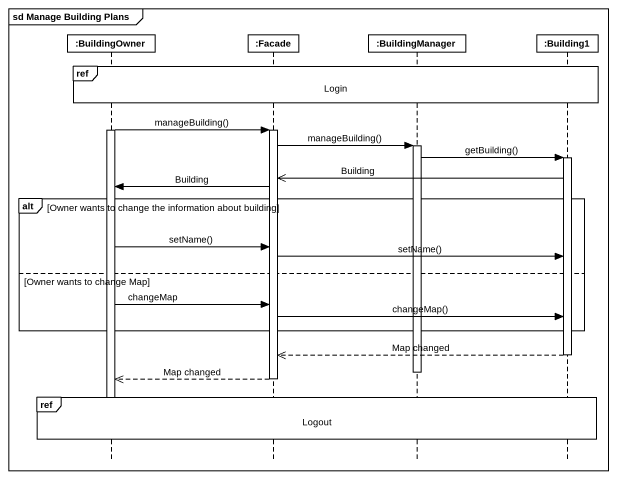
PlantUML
@startuml
mainframe sd Manage Building Plans
hide footbox
participant ":BuildingOwner" as BuildingOwner
participant ":Facade" as Facade
participant ":BuildingManager" as BuildingManager
participant ":Building1" as Building1

ref over BuildingOwner, Facade, BuildingManager, Building1 : Login
activate BuildingOwner
BuildingOwner -> Facade : manageBuilding()
activate Facade
Facade -> BuildingManager : manageBuilding()
activate BuildingManager
BuildingManager -> Building1 : getBuilding()
activate Building1
Building1 ->> Facade : Building
Facade -> BuildingOwner : Building
alt Owner wants to change the information about building
  BuildingOwner -> Facade : setName()
  Facade -> Building1 : setName()
else Owner wants to change Map
  BuildingOwner -> Facade : changeMap
  Facade -> Building1 : changeMap()
end
Building1 -->> Facade : Map changed
deactivate Building1
deactivate BuildingManager
Facade -->> BuildingOwner : Map changed
deactivate Facade
ref over BuildingOwner, Facade, BuildingManager, Building1 : Logout
deactivate BuildingOwner
@enduml
